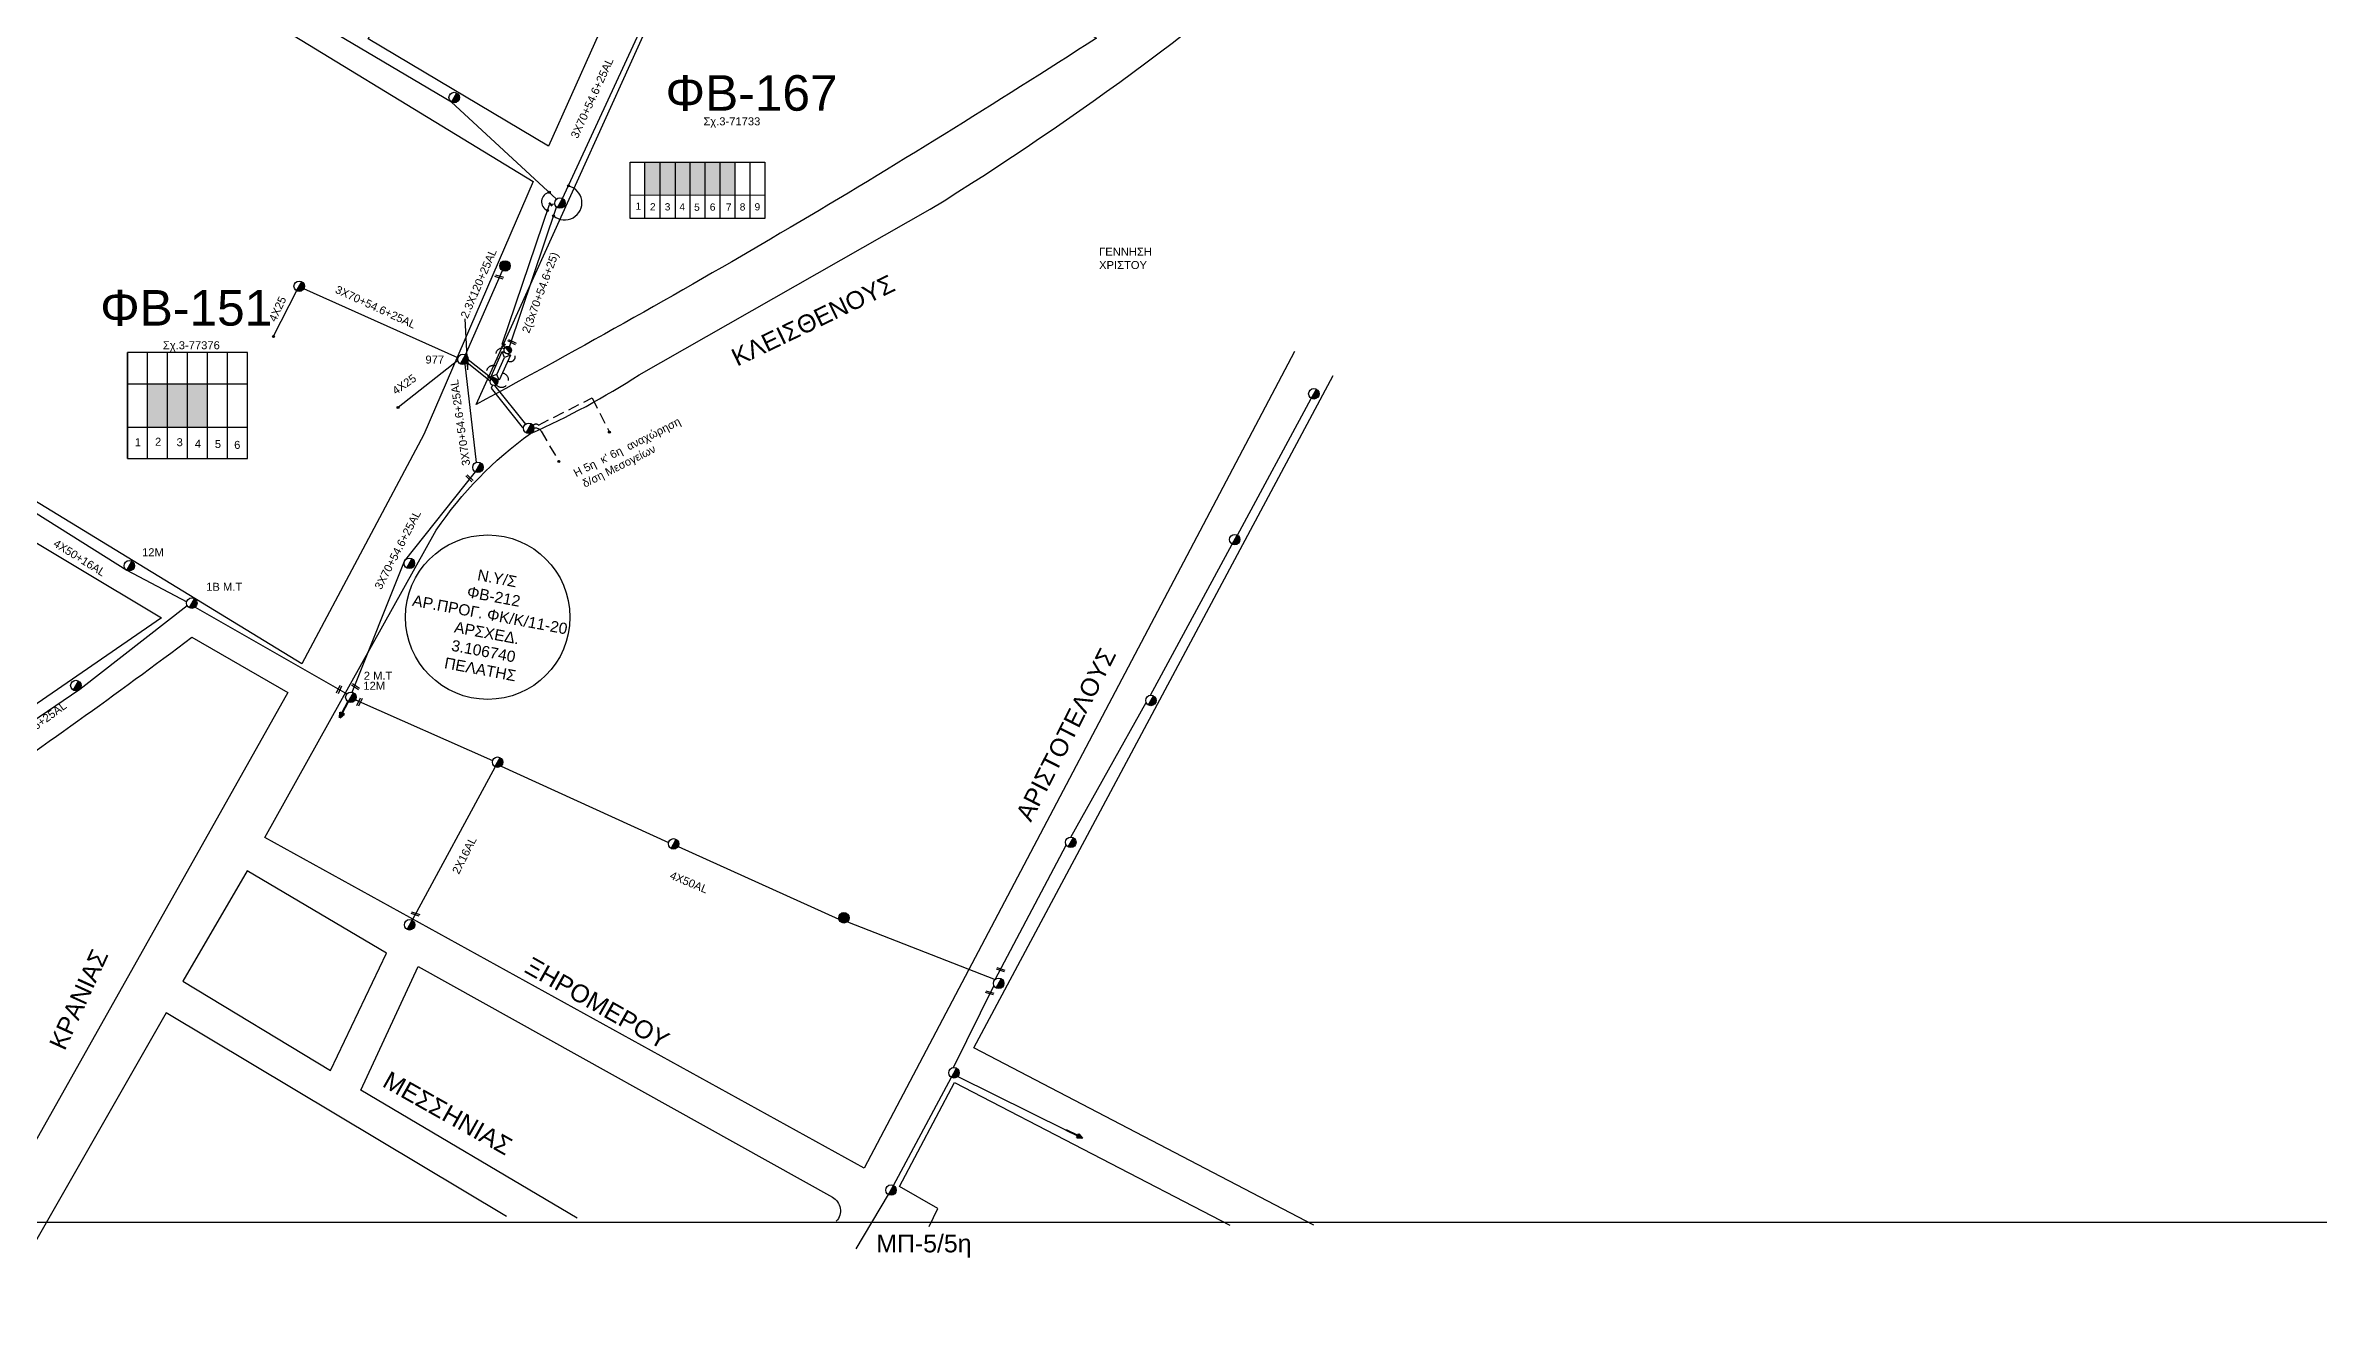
# Model space of a CAD drawing. Header units: millimetres. Extents: x 1451 to 4015, y 754 to 2365.
# Drawn here: x 1790 to 2301, y 754 to 1041 of the extents above; entities that cross this region are included whole.
import ezdxf
from ezdxf.enums import TextEntityAlignment as Align

# ---------------------------------------------------------------- set-up
doc = ezdxf.new("R2010")
doc.units = ezdxf.units.MM
doc.linetypes.add('DASHED', pattern=[19.05, 12.7, -6.35])
for name, color, linetype in [('Pillar OTE', 7, 'Continuous'), ('Ασφαλειοκιβώτια Χ.Τ 6 αναχωρήσεων', 7, 'Continuous'), ('Γέφυρες Εναερίου Δικτύου', 7, 'Continuous'), ('Γυμνά εναέρια ΧΤ (1Φ)   2x16AL', 7, 'Continuous'), ('Γυμνά εναέρια ΧΤ (3Φ)   4x50AL', 7, 'Continuous'), ('Γυμνά εναέρια ΧΤ και ΦΟΠ (3Φ)   4x50+16AL', 7, 'Continuous'), ('Εναέρια παροχή ΧΤ 4x25', 7, 'SYN_LINE'), ('Επίτονοι', 7, 'Continuous'), ('Επιγραφές - Σχήματα', 7, 'Continuous'), ('Καλώδια ΧΤ   3x150AL+50CU', 7, 'DASHED'), ('Μηχανική τομή', 7, 'Continuous'), ('Στύλος Ξύλινος', 7, 'Continuous'), ('Στύλος Ξύλινος @ 1', 7, 'Continuous'), ('Στύλος ΦΜ', 7, 'Continuous'), ('Στύλος ΦΜ @ 1', 7, 'Continuous'), ('Συνδέσεις', 7, 'Continuous'), ('Συνεστραμμένα ΧΤ   3x70+54.6+25AL', 7, 'SYN_LINE'), ('Υποσταθμός εναέριος 2 στύλων', 7, 'Continuous'), ('Υποσταθμός πόλεως', 7, 'Continuous'), ('Υπόβαθρο ΔΕΗ', 7, 'Continuous')]:
    doc.layers.add(name, color=color, linetype=linetype)
doc.styles.get("Standard").update_dxf_attribs({"font": 'ARIAL.TTF'})
doc.linetypes.add('SYN_LINE', pattern='A,0.5,-0.0001,["/\\/\\/\\/",Standard,S=0.1,R=0,X=0,Y=-0.05],-0.25', length=0.7501)
doc.dimstyles.new('ISO-25', dxfattribs={"dimtxt": 2.5, "dimasz": 2.5, "dimexe": 1.25, "dimexo": 0.625, "dimtad": 1, "dimtxsty": 'Standard', "dimcen": 2.5, "dimadec": 0, "dimazin": 0, "dimtfac": 1, "dimtmove": 0, "dimatfit": 3, "dimfxl": 1, "dimarcsym": 0})

# ---------------------------------------------------------------- blocks, each defined once
blk = doc.blocks.new('ΥΠΑΡΧΩΝ ΤΣΙΜΕΝΤΕΝΙΟΣ ΣΤΥΛΟΣ')
at = {"layer": 'Στύλος ΦΜ'}
blk.add_hatch(color=7, dxfattribs=at).paths.add_polyline_path([(-1.3, -2.3, 0.574793), (2.6, 0, 0.268822), (1.3, 2.3)])
at = {"layer": 'Στύλος ΦΜ', "color": 7}
blk.add_line((-1.3, -2.3), (1.3, 2.3), dxfattribs=at)
blk.add_circle((0, 0), 2.62, dxfattribs=at)
at = {"layer": 'Στύλος ΦΜ', "flags": 4}
for tag, p in [('ΑΡΙΘΜΟΣ', (-4.7, 8.1)), ('ΤΥΠΟΣ', (-4.9, 3))]:
    blk.add_attdef(tag, p, '', height=4, dxfattribs=at)
blk = doc.blocks.new('ΥΠΑΡΧΩΝ ΞΥΛΙΝΟΣ ΣΤΥΛΟΣ')
at = {"layer": 'Στύλος Ξύλινος'}
h = blk.add_hatch(color=256, dxfattribs=at)
h.paths.add_polyline_path([(-2.6, 0, 0.270008), (-1.3, -2.3), (1.3, 2.3, 0.576266)])
h.paths.add_polyline_path([(-1.3, -2.3, 0.574793), (2.6, 0, 0.268822), (1.3, 2.3)])
blk.add_line((-1.3, -2.3), (1.3, 2.3), dxfattribs=at)
blk.add_circle((0, 0), 2.62, dxfattribs=at)
at = {"layer": 'Στύλος Ξύλινος', "flags": 4}
for tag, p in [('ΑΡΙΘΜΟΣ', (-4.9, 8.6)), ('ΤΥΠΟΣ', (-4.8, 3.4))]:
    blk.add_attdef(tag, p, '', height=4, dxfattribs=at)
blk = doc.blocks.new('ΥΠΟΣΤΑΘΜΟΣ ΕΝΑΕΡΙΟΣ ΕΠΙ 2 ΣΤΥΛΩΝ')
at = {"layer": 'Υποσταθμός εναέριος 2 στύλων', "linetype": 'Continuous'}
for points in [[(-12, -2.1, 0.574793), (-8.5, -0.1, 0.268822), (-9.6, 2)], [(9.7, -2.1, 0.574793), (13.2, -0.1, 0.268822), (12, 1.9)]]:
    blk.add_hatch(color=256, dxfattribs=at).paths.add_polyline_path(points)
for p, q in [((-12, -2.1), (-9.6, 2)), ((9.7, -2.1), (12, 1.9))]:
    blk.add_line(p, q, dxfattribs=at)
for centre in [(-10.8, -0.1), (10.8, -0.1)]:
    blk.add_circle(centre, 2.36, dxfattribs=at)
at = {"layer": 'Υποσταθμός πόλεως', "linetype": 'Continuous', "ltscale": 40}
blk.add_lwpolyline([(-8.6, 2.8), (8.6, 2.8), (8.6, -2.8), (-8.6, -2.8)], close=True, dxfattribs=at)
for points in [[(-5.8, 0), (-8.6, 2.8)], [(-8.6, -2.8), (-5.8, 0)], [(-5.8, 0), (5.8, 0)], [(5.8, 0), (8.6, 2.8)], [(8.6, -2.8), (5.8, 0)]]:
    blk.add_lwpolyline(points, dxfattribs=at)
at = {"layer": 'Υποσταθμός εναέριος 2 στύλων', "ltscale": 40, "flags": 1}
for tag, p in [('ΜΕΤΑΣΧΗΜΑΤΙΣΜΟΣ', (14.1, 2.5)), ('ΙΣΧΥΣ', (14.1, -0.3)), ('ΑΡΙΘΜΟΣ', (14.2, -3))]:
    blk.add_attdef(tag, p, '', height=1.8, dxfattribs=at)
blk = doc.blocks.new('ΕΠΙΤΟΝΟΣ')
at = {"layer": 'Επίτονοι', "lineweight": 40, "ltscale": 40}
blk.add_hatch(color=256, dxfattribs=at).paths.add_polyline_path([(-1.1, 6.5), (0, 9.1), (1.1, 6.5)])
for p, q in [((-1.1, 6.5), (0, 9.1)), ((1.1, 6.5), (-1.1, 6.5)), ((-1.1, 6.5), (0, 6.5)), ((0, 9.1), (1.1, 6.5)), ((0, 6.5), (0, 0))]:
    blk.add_line(p, q, dxfattribs=at)
blk = doc.blocks.new('ΑΣΦΑΛΕΙΟΚΙΒΩΤΙΟ ΥΠΟΣΤΑΘΜΟΥ 6 ΑΝΑΧΩΡΗΣΕΩΝ')
at = {"layer": 'Ασφαλειοκιβώτια Χ.Τ 6 αναχωρήσεων', "ltscale": 40}
for p, q in [((-23.9, 27), (23.9, 27)), ((-9.8, 27), (-9.8, -27)), ((9.8, 27), (9.8, -27)), ((-23.9, 18), (23.9, 18)), ((-23.9, 9), (23.9, 9)), ((-23.9, 0), (23.9, 0)), ((-23.9, -9), (23.9, -9)), ((-23.9, -18), (23.9, -18))]:
    blk.add_line(p, q, dxfattribs=at)
at = {"layer": 'Ασφαλειοκιβώτια Χ.Τ 6 αναχωρήσεων'}
blk.add_lwpolyline([(-23.9, -27), (23.9, -27), (23.9, 27), (-23.9, 27)], close=True, dxfattribs=at)
for s, p in [('1', (-18.3, 23.7)), ('2', (-18.1, 14.6)), ('3', (-18.3, 4.9)), ('4', (-19, -3.3)), ('5', (-19.1, -12.3)), ('6', (-19.5, -21))]:
    blk.add_text(s, height=3.6, rotation=270, dxfattribs=at).set_placement(p)
at = {"layer": 'Ασφαλειοκιβώτια Χ.Τ 6 αναχωρήσεων', "ltscale": 40}
for tag, height, p in [('ΟΝΟΜΑ', 5, (-0.3, 31.7)), ('ΚΕΙΜΕΝΟ 1', 2, (17, 22.4)), ('ΚΕΙΜΕΝΟ 2', 2, (17, 13.7)), ('ΚΕΙΜΕΝΟ 3', 2, (17, 4.3)), ('ΚΕΙΜΕΝΟ 4', 2, (17, -4.7)), ('ΚΕΙΜΕΝΟ 5', 2, (17, -13.5)), ('ΣΧ', 2, (-0.2, -29.2)), ('ΚΕΙΜΕΝΟ 6', 2, (17, -22.4))]:
    blk.add_attdef(tag, text='', height=height, dxfattribs=at).set_placement(p, align=Align.MIDDLE_CENTER)
blk = doc.blocks.new('_ΣΥΝΔΕΣΗ')
at = {"layer": 'Συνδέσεις', "linetype": 'SYN_LINE', "ltscale": 40}
blk.add_hatch(color=256, dxfattribs=at).paths.add_polyline_path([(0.5, 0, 1), (-0.5, 0, 1)])
at = {"layer": 'Συνδέσεις'}
blk.add_circle((0, 0), 0.5, dxfattribs=at)
blk = doc.blocks.new('ΜΗΧΑΝΙΚΗ ΤΟΜΗ')
at = {"layer": 'Μηχανική τομή', "ltscale": 40}
for p, q in [((-1.9, 0.8), (1.9, 0.8)), ((1.9, 0), (-1.9, 0))]:
    blk.add_line(p, q, dxfattribs=at)

msp = doc.modelspace()

# ---------------------------------------------------------------- hatches: boundary and pattern name
at = {"layer": 'Ασφαλειοκιβώτια Χ.Τ 6 αναχωρήσεων', "ltscale": 20}
for color, points in [(151, [(1817.17, 964.78), (1812.67, 964.78), (1812.67, 954.95), (1817.17, 954.95)]), (6, [(1821.67, 964.78), (1817.17, 964.78), (1817.17, 954.95), (1821.67, 954.95)]), (62, [(1826.17, 964.78), (1821.67, 964.78), (1821.67, 954.95), (1826.17, 954.95)])]:
    msp.add_hatch(color=color, dxfattribs=at).paths.add_polyline_path(points)
at = {"layer": 'Καλώδια ΧΤ   3x150AL+50CU', "linetype": 'DASHED', "ltscale": 0.2}
h = msp.add_hatch(color=133, dxfattribs=at)
h.dxf.hatch_style = 1
h.paths.add_polyline_path([(1927.99, 1014.62), (1924.55, 1014.62), (1924.55, 1007.26), (1927.99, 1007.26)])
h = msp.add_hatch(color=30, dxfattribs=at)
h.dxf.hatch_style = 1
h.paths.add_polyline_path([(1931.43, 1014.62), (1927.99, 1014.62), (1927.99, 1007.26), (1931.43, 1007.26)])
h = msp.add_hatch(color=151, dxfattribs=at)
h.dxf.hatch_style = 1
h.paths.add_polyline_path([(1934.72, 1014.62), (1931.43, 1014.62), (1931.43, 1007.26), (1934.72, 1007.25)])
h = msp.add_hatch(color=6, dxfattribs=at)
h.dxf.hatch_style = 1
h.paths.add_polyline_path([(1938.11, 1014.62), (1934.72, 1014.62), (1934.72, 1007.25), (1938.11, 1007.25)])
h = msp.add_hatch(color=85, dxfattribs=at)
h.dxf.hatch_style = 1
h.paths.add_polyline_path([(1941.51, 1014.62), (1938.11, 1014.62), (1938.11, 1007.25), (1941.51, 1007.25)])
h = msp.add_hatch(color=1, dxfattribs=at)
h.dxf.hatch_style = 1
h.paths.add_polyline_path([(1944.84, 1014.62), (1941.51, 1014.62), (1941.51, 1007.25), (1944.84, 1007.24)])

# ---------------------------------------------------------------- linework, layer by layer
at = {"layer": 'Pillar OTE', "ltscale": 40}
for points in [[(1921.22, 1001.98), (1921.22, 1014.63), (1951.55, 1014.62), (1951.55, 1001.96), (1921.22, 1001.99)], [(1924.55, 1001.98), (1924.55, 1014.62)], [(1927.99, 1001.98), (1927.99, 1014.62)], [(1931.42, 1001.98), (1931.43, 1014.62)], [(1934.72, 1001.97), (1934.72, 1014.62)], [(1938.11, 1001.97), (1938.11, 1014.62)], [(1941.51, 1001.97), (1941.51, 1014.62)], [(1944.84, 1001.96), (1944.84, 1014.62)], [(1948.23, 1001.96), (1948.23, 1014.62)], [(1921.22, 1007.27), (1951.55, 1007.24)]]:
    msp.add_lwpolyline(points, dxfattribs=at)
at = {"layer": 'Γέφυρες Εναερίου Δικτύου', "ltscale": 0.1}
msp.add_arc((1906.53, 1005.51), 3.86, 229.7727, 77.7197, dxfattribs=at)
at = {"layer": 'Γυμνά εναέρια ΧΤ (1Φ)   2x16AL', "color": 62, "ltscale": 20}
msp.add_lwpolyline([(1890.85, 878.59), (1872.23, 844.04)], dxfattribs=at)
at = {"layer": 'Γυμνά εναέρια ΧΤ (3Φ)   4x50AL', "color": 62, "ltscale": 20}
for points in [[(2057.83, 930.72), (2074.47, 961.48)], [(2038.26, 894.68), (2056.66, 928.68)], [(1859.46, 893.67), (1890.31, 879.96)], [(2020.35, 862.76), (2037.32, 893.01)], [(1892.21, 878.73), (1929.89, 861.57)], [(1932.04, 860.64), (1968.19, 844.32)], [(2003.37, 830.73), (2019.36, 860.97)], [(1970.11, 843.7), (2003.37, 830.73)], [(1993.95, 810.89), (2003.09, 829.31)], [(1980.52, 784.35), (1993.52, 808.7)], [(1994.94, 808.9), (2019.32, 796.82)], [(1972.08, 770.12), (1979.35, 782.3)]]:
    msp.add_lwpolyline(points, dxfattribs=at)
at = {"layer": 'Γυμνά εναέρια ΧΤ και ΦΟΠ (3Φ)   4x50+16AL', "color": 6, "ltscale": 20}
for points in [[(1777.05, 942.27), (1808, 922.81)], [(1808, 922.81), (1821.5, 915.71)], [(1823.39, 914.51), (1857.55, 895.02)]]:
    msp.add_lwpolyline(points, dxfattribs=at)
at = {"layer": 'Εναέρια παροχή ΧΤ 4x25', "ltscale": 15}
msp.add_lwpolyline([(1846.22, 985.69), (1840.93, 975.42)], dxfattribs=at)
at = {"layer": 'Εναέρια παροχή ΧΤ 4x25', "color": 133, "ltscale": 20}
msp.add_lwpolyline([(1882.48, 970.04), (1869.03, 959.41)], dxfattribs=at)
at = {"layer": 'Επιγραφές - Σχήματα'}
msp.add_lwpolyline([(1485, 1776.03), (2988.77, 1776.03), (2988.77, 776.06), (1485, 776.06)], close=True, dxfattribs=at)
at = {"layer": 'Επιγραφές - Σχήματα', "color": 30, "linetype": 'DASHED', "ltscale": 0.2}
msp.add_arc((1890.39, 967.37), 1.49, 66.1582, 258.1146, dxfattribs=at)
at = {"layer": 'Επιγραφές - Σχήματα', "color": 133, "linetype": 'DASHED', "ltscale": 0.2}
msp.add_arc((1892.31, 965.59), 1.6, 220.827, 82.0885, dxfattribs=at)
at = {"layer": 'Καλώδια ΧΤ   3x150AL+50CU', "color": 6, "linetype": 'DASHED', "ltscale": 0.2}
msp.add_lwpolyline([(1899.19, 955.15, -0.438944), (1900.63, 955.49), (1912.68, 961.58), (1916.57, 953.89)], format="xyb", dxfattribs=at)
at = {"layer": 'Καλώδια ΧΤ   3x150AL+50CU', "color": 85, "linetype": 'DASHED', "ltscale": 0.2}
msp.add_lwpolyline([(1899.4, 954.72, -0.340863), (1901.21, 954.09), (1905.2, 947.3)], format="xyb", dxfattribs=at)
at = {"layer": 'Καλώδια ΧΤ   3x150AL+50CU', "color": 1, "linetype": 'DASHED', "ltscale": 0.2}
msp.add_arc((1892.38, 971.41), 1.35, 65.7149, 238.2688, dxfattribs=at)
at = {"layer": 'Καλώδια ΧΤ   3x150AL+50CU', "color": 151, "linetype": 'DASHED', "ltscale": 0.2}
msp.add_arc((1894.27, 970.87), 1.12, 240.6075, 78.8188, dxfattribs=at)
at = {"layer": 'Συνδέσεις'}
msp.add_circle((1889.21, 912.25), 18.5, dxfattribs=at)
at = {"layer": 'Συνεστραμμένα ΧΤ   3x70+54.6+25AL', "color": 1, "ltscale": 20}
for points in [[(1881.09, 1028.16), (1841.62, 1051.58)], [(1904.67, 1006.31), (1881.01, 1028.21)]]:
    msp.add_lwpolyline(points, dxfattribs=at)
at = {"layer": 'Συνεστραμμένα ΧΤ   3x70+54.6+25AL', "color": 151, "ltscale": 20}
for points in [[(1906.04, 1006.46), (1926.13, 1049.93)], [(1894.09, 973.12), (1904.7, 1004.53)]]:
    msp.add_lwpolyline(points, dxfattribs=at)
at = {"layer": 'Συνεστραμμένα ΧΤ   3x70+54.6+25AL', "color": 1, "linetype": 'SYN_LINE', "ltscale": 20}
msp.add_lwpolyline([(1893.15, 972.96), (1892.48, 973.66), (1903.09, 1005.08), (1904.29, 1005.26)], dxfattribs=at)
at = {"layer": 'Συνεστραμμένα ΧΤ   3x70+54.6+25AL', "color": 30, "ltscale": 20}
msp.add_lwpolyline([(1884.22, 971.28), (1892.52, 990.26)], dxfattribs=at)
at = {"layer": 'Συνεστραμμένα ΧΤ   3x70+54.6+25AL', "ltscale": 20}
msp.add_lwpolyline([(1882.51, 970.61), (1847.85, 986.17)], dxfattribs=at)
at = {"layer": 'Συνεστραμμένα ΧΤ   3x70+54.6+25AL', "color": 133, "ltscale": 20}
for points in [[(1886.69, 947.09), (1884.11, 969.18)], [(1870.52, 924.88), (1886.43, 944.94)], [(1858.69, 895.37), (1870.52, 924.88)]]:
    msp.add_lwpolyline(points, dxfattribs=at)
at = {"layer": 'Συνεστραμμένα ΧΤ   3x70+54.6+25AL', "color": 133, "ltscale": 8}
msp.add_lwpolyline([(1884.59, 969.57), (1889.77, 965.42)], dxfattribs=at)
at = {"layer": 'Συνεστραμμένα ΧΤ   3x70+54.6+25AL', "color": 30, "ltscale": 8}
msp.add_lwpolyline([(1884.81, 970.21), (1890.21, 965.99)], dxfattribs=at)
at = {"layer": 'Συνεστραμμένα ΧΤ   3x70+54.6+25AL', "color": 85, "linetype": 'SYN_LINE', "ltscale": 8}
msp.add_lwpolyline([(1890.25, 964.45), (1889.96, 963.77), (1896.92, 955.04), (1897.28, 954.97)], dxfattribs=at)
at = {"layer": 'Συνεστραμμένα ΧΤ   3x70+54.6+25AL', "color": 6, "linetype": 'SYN_LINE', "ltscale": 8}
msp.add_lwpolyline([(1890.74, 964.4), (1897.7, 955.67)], dxfattribs=at)
at = {"layer": 'Συνεστραμμένα ΧΤ   3x70+54.6+25AL', "color": 6, "ltscale": 20}
for points in [[(1797.43, 896.05), (1821.59, 914.87)], [(1771.8, 878.61), (1797.43, 896.05)]]:
    msp.add_lwpolyline(points, dxfattribs=at)
at = {"layer": 'Υπόβαθρο ΔΕΗ'}
for points in [[(1665.09, 1152.26), (1825.09, 1055.67), (1899.44, 1010.27), (1874.84, 953.32), (1847.39, 901.75), (1751.77, 960.09), (1755.73, 1026.54), (1773.95, 1016.42)], [(2075.05, 775.42), (1998.52, 815.31), (2079.42, 966.63)], [(1893.45, 777.35), (1816.84, 823.24), (1777.48, 754.41)], [(1988.47, 775.12), (1990.42, 779.17), (1981.87, 784.12), (1994.17, 807.51), (2056.14, 775.42)]]:
    msp.add_lwpolyline(points, dxfattribs=at)
for points in [[(2070.72, 972.03), (1973.89, 788.22), (1839.08, 862.64), (1877.64, 931.81, -0.089572), (1898.8, 953.55, 0.03971), (1923.31, 966.81), (1988.75, 1004.03, 0.041973), (2082.86, 1073.96, 0.072146), (2156.89, 1092.62, 0.008985), (2270.52, 1134.79, 0.043583), (2283.13, 1139.44, -0.098955), (2295.13, 1140.49, 0.078666), (2289.28, 1126.24, 0.761981)], [(1886.58, 960.13), (1927, 1049.37, -0.067606), (1946.7, 1086.7), (2026.16, 1042.56, -0.020381), (1886.58, 960.13, 23.098696)], [(1653.9, 838.54, -0.030508), (1668.74, 844.74, -0.044989), (1687.89, 846.7, 0.050988), (1719.88, 849.36, 0.036708), (1748.2, 855.69, 0.035711), (1770.93, 870.75, 0.012705), (1822.68, 907.76), (1844.25, 895.3), (1780.03, 781.16)], [(1909.31, 777.02), (1860.68, 805.81), (1873.58, 833.66), (1966.74, 781.7, -0.490374), (1967.62, 776.3, -0.469395)]]:
    msp.add_lwpolyline(points, format="xyb", dxfattribs=at)
for points in [[(1902.91, 1018.21), (1862.29, 1042.37), (1880.07, 1074.68), (1918.4, 1053)], [(1761.05, 874.38), (1593.65, 1002.16), (1616.27, 1031.7), (1815.81, 912.11)], [(1820.64, 830.32), (1853.83, 810.26), (1866.43, 836.61), (1835.06, 855.14)]]:
    msp.add_lwpolyline(points, close=True, dxfattribs=at)
msp.add_arc((1903.46, 1005.74), 2.16, 100.7249, 247.544, dxfattribs=at)

# ---------------------------------------------------------------- block references
at = {"layer": 'Ασφαλειοκιβώτια Χ.Τ 6 αναχωρήσεων', "xscale": 0.5, "yscale": 0.5, "zscale": 0.5, "rotation": 90}
msp.add_blockref('ΑΣΦΑΛΕΙΟΚΙΒΩΤΙΟ ΥΠΟΣΤΑΘΜΟΥ 6 ΑΝΑΧΩΡΗΣΕΩΝ', (1821.67, 959.87), dxfattribs=at)
at = {"layer": 'Επίτονοι'}
for p, xscale, yscale, zscale, rotation in [((1857.84, 893.2), 0.4499999999999876, 0.4499999999999876, 0.4499999999999876, 151.933076378772), ((2019.32, 796.82), 0.449999999999928, 0.449999999999928, 0.449999999999928, 243.5085760887781)]:
    msp.add_blockref('ΕΠΙΤΟΝΟΣ', p, dxfattribs=dict(at, xscale=xscale, yscale=yscale, zscale=zscale, rotation=rotation))
at = {"layer": 'Μηχανική τομή'}
for p, xscale, yscale, zscale, rotation in [((1903.3, 1005.1), 0.2500000000001928, 0.2500000000001928, 0.2500000000001928, 313.0789808412948), ((1891.85, 989), 0.5000000000002612, 0.5000000000002612, 0.5000000000002612, 163.3472260978339), ((1892.81, 973.31), 0.2500000000001927, 0.2500000000001927, 0.2500000000001927, 35.47254863604179), ((1894.59, 973.99), 0.5000000000001514, 0.5000000000001514, 0.5000000000001514, 333.8107465710024), ((1884.97, 943.37), 0.5000000000002622, 0.5000000000002622, 0.5000000000002622, 316.9857371269683), ((1855.95, 895.89), 0.5000000000001709, 0.5000000000001709, 0.5000000000001709, 65.02981197317415), ((1859.37, 896.44), 0.5000000000000684, 0.5000000000000684, 0.5000000000000684, 326.8980986925362), ((1860.56, 893.08), 0.5000000000001709, 0.5000000000001709, 0.5000000000001709, 65.02981197317415), ((1873, 845.64), 0.5000000000002612, 0.5000000000002612, 0.5000000000002612, 163.3472260978339), ((2004.65, 833.11), 0.5000000000002612, 0.5000000000002612, 0.5000000000002612, 163.3472260978339), ((2002.17, 827.92), 0.5000000000002612, 0.5000000000002612, 0.5000000000002612, 163.3472260978339)]:
    msp.add_blockref('ΜΗΧΑΝΙΚΗ ΤΟΜΗ', p, dxfattribs=dict(at, xscale=xscale, yscale=yscale, zscale=zscale, rotation=rotation))
at = {"layer": 'Στύλος Ξύλινος @ 1', "ltscale": 40, "xscale": 0.4499999999998181, "yscale": 0.4499999999998181, "zscale": 0.4499999999998181}
for p in [(1893.1, 991.29), (1969.34, 844.59)]:
    msp.add_blockref('ΥΠΑΡΧΩΝ ΞΥΛΙΝΟΣ ΣΤΥΛΟΣ', p, dxfattribs=at)
at = {"layer": 'Στύλος ΦΜ @ 1', "ltscale": 40, "xscale": 0.4499999999998181, "yscale": 0.4499999999998181, "zscale": 0.4499999999998181}
for p in [(1881.67, 1029.18), (1905.46, 1005.44), (1846.81, 986.71), (2075.05, 962.51), (1898.43, 954.75), (1887.01, 945.96), (2057.24, 929.7), (1871.57, 924.36), (1796.57, 896.87), (2038.39, 893.51), (1891.43, 879.62), (1931.02, 861.23), (2020.37, 861.58), (1871.64, 843.02), (2004.14, 829.84), (1994.1, 809.72), (1979.93, 783.33)]:
    msp.add_blockref('ΥΠΑΡΧΩΝ ΤΣΙΜΕΝΤΕΝΙΟΣ ΣΤΥΛΟΣ', p, dxfattribs=at)
at = {"layer": 'Στύλος ΦΜ @ 1', "ltscale": 40}
ref = msp.add_blockref('ΥΠΑΡΧΩΝ ΤΣΙΜΕΝΤΕΝΙΟΣ ΣΤΥΛΟΣ', (1883.64, 970.26), dxfattribs=dict(at, xscale=0.4499999999998181, yscale=0.4499999999998181, zscale=0.4499999999998181))
ref.add_attrib('ΤΥΠΟΣ', '977', (1875.2, 969.32), dxfattribs={"layer": 'Στύλος ΦΜ', "height": 1.8, "flags": 4})
ref = msp.add_blockref('ΥΠΑΡΧΩΝ ΤΣΙΜΕΝΤΕΝΙΟΣ ΣΤΥΛΟΣ', (1808.58, 923.83), dxfattribs=dict(at, xscale=0.4499999999998181, yscale=0.4499999999998181, zscale=0.4499999999998181))
ref.add_attrib('ΤΥΠΟΣ', '12M', (1811.45, 925.96), dxfattribs={"layer": 'Στύλος ΦΜ', "height": 1.8, "flags": 4})
ref = msp.add_blockref('ΥΠΑΡΧΩΝ ΤΣΙΜΕΝΤΕΝΙΟΣ ΣΤΥΛΟΣ', (1822.64, 915.41), dxfattribs=dict(at, xscale=0.4499999999998181, yscale=0.4499999999998181, zscale=0.4499999999998181))
ref.add_attrib('ΤΥΠΟΣ', '1B M.T', (1825.88, 918.18), dxfattribs={"layer": 'Στύλος ΦΜ', "height": 1.8, "flags": 4})
ref = msp.add_blockref('ΥΠΑΡΧΩΝ ΤΣΙΜΕΝΤΕΝΙΟΣ ΣΤΥΛΟΣ', (1858.42, 894.23), dxfattribs=dict(at, xscale=0.4499999999998181, yscale=0.4499999999998181, zscale=0.4499999999998181))
ref.add_attrib('ΤΥΠΟΣ', '12M', (1861.23, 895.91), dxfattribs={"layer": 'Στύλος ΦΜ', "height": 1.8, "flags": 4})
ref.add_attrib('ΑΡΙΘΜΟΣ', '2 M.T', (1861.33, 898.17), dxfattribs={"layer": 'Στύλος ΦΜ', "height": 1.8, "flags": 4})
at = {"layer": 'Συνδέσεις', "xscale": 0.4499999999998181, "yscale": 0.4499999999998181, "zscale": 0.4499999999998181}
for p in [(1903.06, 1007.86), (1907.36, 1009.31), (1902.64, 1003.75), (1904.03, 1002.56), (1841.02, 975.41), (1869.03, 959.42), (1916.57, 953.89), (1905.2, 947.3)]:
    msp.add_blockref('_ΣΥΝΔΕΣΗ', p, dxfattribs=at)
at = {"layer": 'Υποσταθμός εναέριος 2 στύλων', "xscale": 0.3596350288428071, "yscale": 0.3596350288428071, "zscale": 0.3596350288428071, "rotation": 66.29505376248228}
msp.add_blockref('ΥΠΟΣΤΑΘΜΟΣ ΕΝΑΕΡΙΟΣ ΕΠΙ 2 ΣΤΥΛΩΝ', (1892.13, 968.8), dxfattribs=at)

# ---------------------------------------------------------------- texts
at = {"ltscale": 30, "char_height": 1.63, "width": 11.2573, "attachment_point": 1}
for s, insert in [('1', (1922.46, 1005.55)), ('2', (1925.7, 1005.41)), ('3', (1929.03, 1005.41)), ('4', (1932.34, 1005.41)), ('5', (1935.64, 1005.33)), ('6', (1939.16, 1005.36)), ('7', (1942.79, 1005.36)), ('8', (1945.9, 1005.39)), ('9', (1949.23, 1005.41))]:
    msp.add_mtext(s, dxfattribs=dict(at, insert=insert))
at = {"layer": 'Γυμνά εναέρια ΧΤ (1Φ)   2x16AL', "ltscale": 20}
msp.add_text('2X16AL', height=1.8, rotation=63.0125, dxfattribs=at).set_placement((1883.94, 858.66), align=Align.MIDDLE)
at = {"layer": 'Γυμνά εναέρια ΧΤ (3Φ)   4x50AL', "ltscale": 20}
msp.add_text('4X50AL', height=1.8, rotation=337.4822, dxfattribs=at).set_placement((1934.48, 852.59), align=Align.MIDDLE)
at = {"layer": 'Γυμνά εναέρια ΧΤ και ΦΟΠ (3Φ)   4x50+16AL', "ltscale": 20}
msp.add_text('4X50+16AL', height=1.8, rotation=327.9179, dxfattribs=at).set_placement((1797.4, 925.61), align=Align.MIDDLE)
at = {"layer": 'Εναέρια παροχή ΧΤ 4x25', "ltscale": 20}
for rotation, p in [(65.3237, (1841.92, 981.6)), (35.0547, (1870.42, 964.64))]:
    msp.add_text('4X25', height=1.8, rotation=rotation, dxfattribs=at).set_placement(p, align=Align.MIDDLE)
at = {"layer": 'Επιγραφές - Σχήματα', "ltscale": 20, "attachment_point": 1}
for s, insert, char_height, width in [('ΦΒ-167', (1929.19, 1034.22), 8, 32.9584), ('ΓΕΝΝΗΣΗ \\PΧΡΙΣΤΟΥ', (2026.73, 995.39), 1.8, 45.0712), ('ΦΒ-151', (1802.02, 985.86), 8, 32.9584), ('ΜΠ-5/5η', (1976.61, 773.31), 4, 33.3738)]:
    msp.add_mtext(s, dxfattribs=dict(at, insert=insert, char_height=char_height, width=width))
at = {"layer": 'Επιγραφές - Σχήματα', "ltscale": 0.2, "char_height": 1.8, "attachment_point": 1}
for s, insert, width in [('Σχ.3-71733', (1937.72, 1024.73), 16.9036), ('Σχ.3-77376', (1816.14, 974.34), 14.5327)]:
    msp.add_mtext(s, dxfattribs=dict(at, insert=insert, width=width))
at = {"layer": 'Επιγραφές - Σχήματα', "ltscale": 0.2, "insert": (1883.02, 980.03), "char_height": 1.8, "width": 19.717, "attachment_point": 1, "rotation": 66.641}
msp.add_mtext('2.3Χ120+25ΑL', dxfattribs=at)
at = {"layer": 'Επιγραφές - Σχήματα', "ltscale": 20, "attachment_point": 1}
for s, insert, char_height, width, rotation in [('ΚΛΕΙΣΘΕΝΟΥΣ', (1943.57, 972.2), 4, 33.3738, 25.7133), ("{\\C1;Η 5η  κ' 6η  αναχώρηση \\P δ/ση Μεσογείων}", (1908.27, 945.33), 1.8, 57.7379, 26.8101), ('ΑΡΙΣΤΟΤΕΛΟΥΣ', (2007.82, 867.77), 4, 33.3738, 63.0582), ('ΚΡΑΝΙΑΣ', (1790.41, 816.16), 4, 33.3738, 65.5772), ('ΞΗΡΟΜΕΡΟΥ', (1899.18, 835.98), 4, 33.3738, 330.5721), ('ΜΕΣΣΗΝΙΑΣ', (1867.22, 810.26), 4, 33.3738, 330.5721)]:
    msp.add_mtext(s, dxfattribs=dict(at, insert=insert, char_height=char_height, width=width, rotation=rotation))
at = {"layer": 'Επιγραφές - Σχήματα', "insert": (1813.86, 936.73), "char_height": 2.5, "width": 157.7424, "attachment_point": 1, "rotation": 349.43}
msp.add_mtext('\\pi74.597,t82.097;Ν.Υ/Σ\\P\\pi72.983,t80.483;ΦΒ-212\\P\\pi61.265,t68.765;ΑΡ.ΠΡΟΓ. ΦΚ/Κ/11-20\\P\\pi71.633,t79.133;ΑΡΣΧΕΔ.\\P\\pi71.745,t79.245;3.106740\\P\\pi70.915,t78.415;ΠΕΛΑΤΗΣ', dxfattribs=at)
at = {"layer": 'Συνεστραμμένα ΧΤ   3x70+54.6+25AL', "ltscale": 20}
for s, rotation, p in [('3X70+54.6+25AL', 65.4198, (1912.68, 1029.09)), ('2(3x70+54.6+25)', 69.678, (1901.22, 985.22)), ('3X70+54.6+25AL', 335.2809, (1864, 982.05)), ('3X70+54.6+25AL', 98.0512, (1883.01, 956.02)), ('3X70+54.6+25AL', 62.6098, (1868.95, 927.39)), ('3X70+54.6+25AL', 36.2918, (1786.26, 886.88))]:
    msp.add_text(s, height=1.8, rotation=rotation, dxfattribs=at).set_placement(p, align=Align.MIDDLE)

# ---------------------------------------------------------------- leaders
at = {"layer": 'Επιγραφές - Σχήματα', "ltscale": 40}
msp.add_leader([(1884.74, 967.93), (1884.15, 979.42)], dimstyle='ISO-25', override={"dimasz": 2, "dimtad": 0}, dxfattribs=at)

doc.saveas('drawing.dxf')
